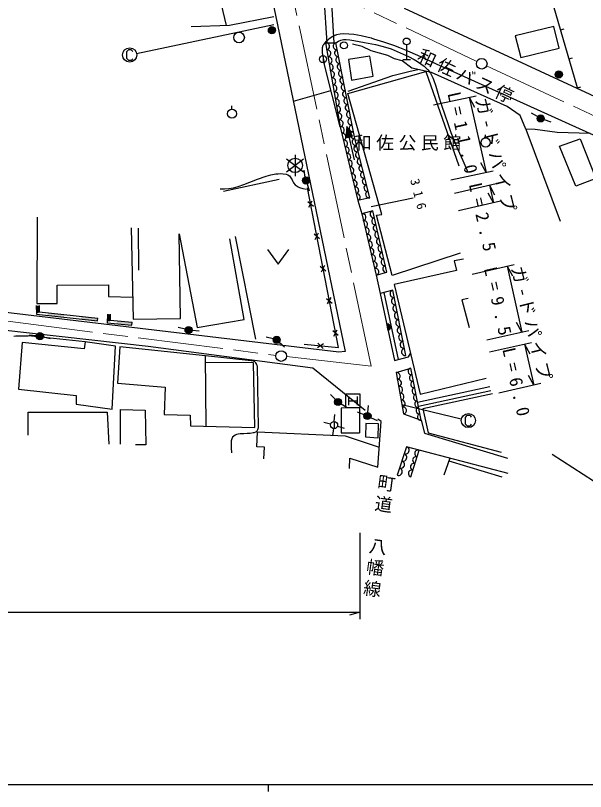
# Model space of a CAD drawing. Units: millimetres, scale not verified. Extents: x 40000 to 680000, y 20000 to 380000.
# Drawn here: x 232419 to 312686, y 204000 to 313287 of the extents above; entities that cross this region are included whole.
import ezdxf

# ---------------------------------------------------------------- set-up
doc = ezdxf.new("R2010")
doc.units = ezdxf.units.MM
doc.header["$LTSCALE"] = 1000
doc.linetypes.add('CHAIN', pattern=[18.5, 12, -1.5, 3.5, -1.5])
for name, color, linetype, lineweight in [('M-BGD', 7, 'Continuous', 25), ('M-BMK', 2, 'CHAIN', 13), ('M-BMK-SRVR', 3, 'Continuous', 25), ('M-STR-STRC', 7, 'Continuous', 25), ('M-TTL-BAND', 7, 'Continuous', 25)]:
    doc.layers.add(name, color=color, linetype=linetype, lineweight=lineweight)
doc.layers.add('M-STR-HTXT', color=7, linetype='Continuous')
doc.styles.add('@ＭＳ 明朝', font='')
doc.styles.add('ＭＳ ゴシック', font='')
doc.styles.get('@ＭＳ 明朝').set_extended_font_data('@MS Mincho')
doc.styles.get('ＭＳ ゴシック').set_extended_font_data('MS Gothic')

msp = doc.modelspace()

# ---------------------------------------------------------------- hatches: boundary and pattern name
at = {"layer": 'M-BGD'}
for points in [[(235333, 272431), (235358, 271406), (235758, 271416), (235733, 272440)], [(236901, 271041), (239260, 270788), (239303, 271185), (236944, 271439)], [(245362, 271232), (245324, 270212), (245723, 270197), (245762, 271217)], [(241619, 270534), (243978, 270281), (244020, 270678), (241662, 270932)], [(246664, 269877), (248820, 269677), (248857, 270076), (246701, 270276)]]:
    msp.add_hatch(color=256, dxfattribs=at).paths.add_polyline_path(points)

# ---------------------------------------------------------------- linework, layer by layer
for p, q in [((264733, 334094), (278857, 265971)), ((275365, 323784), (276254, 309438)), ((276365, 323814), (277255, 309454)), ((311539, 303125), (305646, 323530)), ((262149, 311879), (260760, 317662)), ((332606, 293265), (287197, 314260)), ((268802, 313114), (262562, 311894)), ((262562, 311894), (257155, 311700)), ((308241, 311720), (302763, 310405)), ((308976, 308712), (308241, 311720)), ((277486, 310518), (277097, 310339)), ((277549, 310538), (277486, 310518)), ((277613, 310557), (277549, 310538)), ((278118, 310656), (277613, 310557)), ((278612, 310691), (278118, 310656)), ((279378, 310672), (278612, 310691)), ((280067, 310602), (279378, 310672)), ((281089, 310424), (280067, 310602)), ((282100, 310187), (281089, 310424)), ((302763, 310405), (303590, 307383)), ((309182, 311287), (309662, 311426)), ((276069, 309544), (275797, 309216)), ((276064, 309435), (277550, 309459)), ((276064, 309435), (278131, 297603)), ((276381, 309825), (276069, 309544)), ((276565, 309976), (276381, 309825)), ((276732, 310102), (276565, 309976)), ((277097, 310339), (276732, 310102)), ((277550, 309459), (277883, 309669)), ((280185, 295967), (277550, 309459)), ((277883, 309669), (278249, 309829)), ((278249, 309829), (278596, 309887)), ((278596, 309887), (278971, 309888)), ((278971, 309888), (279516, 309845)), ((279516, 309845), (280075, 309771)), ((280075, 309771), (281580, 309503)), ((281580, 309503), (283133, 309182)), ((282529, 310075), (282100, 310187)), ((282886, 309978), (282529, 310075)), ((284301, 309554), (282886, 309978)), ((285697, 309072), (284301, 309554)), ((275613, 308752), (275582, 308437)), ((275582, 308437), (275605, 308020)), ((275703, 309044), (275613, 308752)), ((275747, 309132), (275703, 309044)), ((275797, 309216), (275747, 309132)), ((281254, 308942), (279866, 309261)), ((282527, 308328), (281254, 308942)), ((284847, 307669), (282527, 308328)), ((283133, 309182), (284204, 308914)), ((284204, 308914), (285299, 308578)), ((285299, 308578), (286147, 308242)), ((286537, 308750), (285697, 309072)), ((286147, 308242), (287016, 307858)), ((287252, 308459), (286537, 308750)), ((289489, 307469), (287252, 308459)), ((303590, 307383), (308976, 308712)), ((275605, 308020), (275674, 307571)), ((275674, 307571), (275776, 307046)), ((275722, 307636), (275722, 306636)), ((282309, 307569), (279329, 307074)), ((282787, 304739), (282309, 307569)), ((285780, 307191), (284847, 307669)), ((286871, 306918), (285780, 307191)), ((287016, 307858), (287772, 307502)), ((287772, 307502), (288548, 307106)), ((288548, 307106), (289031, 306824)), ((291702, 306419), (289489, 307469)), ((310361, 307206), (310841, 307345)), ((275776, 307046), (275890, 306516)), ((278131, 297603), (275890, 306516)), ((279329, 307074), (279747, 304169)), ((288236, 305895), (286871, 306918)), ((289031, 306824), (289520, 306502)), ((289520, 306502), (289987, 306142)), ((289987, 306142), (290411, 305735)), ((332116, 288187), (291702, 306419)), ((279195, 302289), (290195, 305388)), ((285575, 304849), (287986, 305463)), ((287986, 305463), (289062, 305701)), ((291002, 305246), (288236, 305895)), ((290195, 305388), (294866, 292112)), ((290411, 305735), (290464, 305676)), ((290464, 305676), (290533, 305595)), ((290533, 305595), (290844, 305162)), ((290844, 305162), (291104, 304694)), ((299758, 301303), (291002, 305246)), ((279275, 302642), (285575, 304849)), ((279747, 304169), (282787, 304739)), ((291104, 304694), (291194, 304506)), ((291194, 304506), (291288, 304287)), ((291288, 304287), (291616, 303339)), ((291616, 303339), (291886, 302374)), ((311539, 303125), (312020, 303264)), ((271549, 301221), (276847, 302708)), ((284026, 285259), (279195, 302289)), ((291303, 300720), (297279, 301976)), ((291886, 302374), (291937, 302191)), ((291937, 302191), (292001, 301961)), ((292001, 301961), (292407, 300653)), ((296300, 301770), (297042, 300401)), ((296300, 301770), (298710, 291161)), ((262904, 300102), (262904, 300544)), ((292407, 300653), (292871, 299310)), ((301652, 300478), (299758, 301303)), ((303495, 299227), (301652, 300478)), ((305941, 299049), (305079, 299554)), ((292871, 299310), (293286, 298080)), ((304294, 297288), (303495, 299227)), ((306846, 298634), (307792, 298309)), ((278131, 297603), (280604, 287234)), ((279084, 297641), (278946, 296073)), ((279124, 297466), (279021, 296151)), ((279883, 296284), (279084, 297641)), ((280143, 292946), (279084, 297641)), ((279164, 297290), (279095, 296229)), ((279782, 296322), (279124, 297466)), ((279681, 296361), (279164, 297290)), ((293286, 298080), (293742, 296810)), ((305604, 297252), (304294, 297288)), ((304294, 297288), (309122, 284301)), ((278946, 296073), (279883, 296284)), ((279021, 296151), (279782, 296322)), ((279095, 296229), (279681, 296361)), ((279203, 297115), (279170, 296308)), ((279170, 296308), (279580, 296400)), ((279580, 296400), (279203, 297115)), ((279243, 296939), (279244, 296386)), ((279479, 296439), (279243, 296939)), ((279244, 296386), (279479, 296439)), ((279296, 296705), (279319, 296464)), ((279378, 296477), (279296, 296705)), ((279319, 296464), (279378, 296477)), ((293742, 296810), (294202, 295643)), ((298615, 296044), (298615, 296486)), ((308697, 296797), (305604, 297252)), ((313351, 296687), (308697, 296797)), ((282317, 287633), (280185, 295967)), ((294202, 295643), (294708, 294439)), ((309006, 294905), (311931, 295940)), ((311931, 295940), (314134, 290344)), ((294708, 294439), (295392, 292869)), ((311337, 289260), (309006, 294905)), ((270598, 291283), (272998, 293083)), ((270598, 293083), (272998, 291283)), ((271798, 293683), (271798, 290683)), ((295392, 292869), (296112, 291240)), ((298710, 291161), (297968, 292530)), ((267703, 290642), (268392, 290838)), ((268392, 290838), (269100, 290974)), ((269100, 290974), (269384, 291003)), ((269384, 291003), (269717, 291016)), ((269717, 291016), (270131, 291006)), ((270131, 291006), (270551, 290932)), ((270551, 290932), (270785, 290838)), ((270785, 290838), (270983, 290700)), ((273230, 290540), (273046, 291523)), ((299689, 291366), (293712, 290110)), ((269528, 290209), (261702, 288483)), ((264553, 289506), (265401, 289837)), ((265401, 289837), (266520, 290246)), ((266520, 290246), (267703, 290642)), ((270983, 290700), (271186, 290449)), ((271186, 290449), (271360, 290128)), ((271360, 290128), (271467, 289921)), ((271467, 289921), (271588, 289722)), ((271588, 289722), (271808, 289462)), ((294244, 288271), (300125, 289621)), ((314134, 290344), (311337, 289260)), ((261258, 288858), (261853, 288869)), ((261853, 288869), (262467, 288916)), ((262467, 288916), (263115, 289036)), ((263115, 289036), (263753, 289218)), ((263753, 289218), (264553, 289506)), ((271808, 289462), (272071, 289249)), ((272071, 289249), (272233, 289150)), ((272233, 289150), (272422, 289060)), ((272422, 289060), (272892, 288917)), ((272892, 288917), (273381, 288833)), ((273381, 288833), (273400, 288830)), ((273470, 289571), (273765, 288616)), ((277886, 266531), (273533, 289015)), ((299150, 289397), (299895, 288029)), ((299150, 289397), (299725, 286894)), ((282317, 287633), (280604, 287234)), ((299725, 286894), (298980, 288262)), ((273582, 287077), (274363, 286413)), ((273734, 286291), (274211, 287198)), ((280604, 287234), (281174, 285340)), ((300700, 287117), (294819, 285768)), ((282732, 285783), (281174, 285340)), ((281174, 285340), (283193, 276697)), ((284731, 277121), (282732, 285783)), ((283269, 285147), (284026, 285259)), ((235463, 284866), (235414, 272740)), ((285483, 276656), (283269, 285147)), ((248714, 283399), (249007, 270540)), ((249683, 283345), (249761, 277399)), ((255657, 270638), (255461, 282519)), ((255461, 282519), (258004, 269366)), ((263349, 282157), (266192, 267702)), ((274461, 282536), (275242, 281872)), ((274613, 281750), (275090, 282657)), ((264616, 270464), (262599, 281833)), ((267903, 280316), (269403, 278276)), ((269403, 278276), (270903, 280316)), ((295038, 279795), (285483, 276656)), ((295487, 278983), (294205, 278755)), ((294205, 278755), (294503, 277368)), ((275341, 277995), (276121, 277331)), ((275493, 277209), (275969, 278116)), ((296741, 276871), (302627, 278214)), ((301652, 277991), (302388, 276618)), ((301652, 277991), (303724, 268669)), ((283193, 276697), (284731, 277121)), ((283193, 276697), (283787, 274137)), ((294503, 277368), (285730, 275392)), ((238299, 275332), (245535, 275380)), ((238299, 272740), (238299, 275332)), ((245535, 275380), (245535, 273718)), ((285578, 274604), (283787, 274137)), ((287400, 265409), (285578, 274604)), ((285730, 275392), (289392, 259947)), ((245535, 273718), (248937, 273612)), ((276220, 273453), (277000, 272790)), ((276372, 272668), (276848, 273575)), ((283787, 274137), (285801, 264681)), ((284309, 274273), (286322, 264822)), ((296173, 273436), (295295, 273261)), ((295295, 273261), (296283, 269332)), ((235333, 272431), (235363, 271206)), ((235414, 272740), (238299, 272740)), ((235733, 272440), (235754, 271567)), ((277941, 265858), (227555, 271867)), ((235363, 271206), (243978, 270281)), ((235754, 271567), (244020, 270678)), ((245362, 271232), (245316, 270002)), ((245762, 271217), (245730, 270366)), ((243978, 270281), (244020, 270678)), ((245316, 270002), (248820, 269677)), ((245730, 270366), (248857, 270076)), ((248820, 269677), (248857, 270076)), ((249007, 270540), (255657, 270638)), ((258004, 269366), (264616, 270464)), ((303724, 268669), (302989, 270042)), ((230619, 269018), (251098, 266708)), ((256300, 269107), (255325, 269331)), ((257286, 268953), (258282, 268868)), ((277099, 268912), (277879, 268249)), ((277251, 268127), (277727, 269034)), ((284690, 269898), (284816, 269884)), ((284898, 268920), (284690, 269898)), ((284948, 268972), (284757, 269872)), ((284816, 269884), (284926, 269846)), ((284820, 269865), (285003, 269004)), ((285058, 269036), (284883, 269858)), ((285007, 268984), (284898, 268920)), ((284926, 269846), (285044, 269769)), ((284954, 269811), (285104, 269107)), ((285092, 269064), (285007, 268984)), ((285150, 269178), (285025, 269765)), ((285044, 269769), (285124, 269684)), ((285169, 269182), (285092, 269064)), ((285104, 269680), (285188, 269289)), ((285124, 269684), (285188, 269575)), ((285207, 269293), (285169, 269182)), ((285188, 269575), (285221, 269418)), ((285221, 269418), (285207, 269293)), ((304699, 268892), (298813, 267549)), ((232164, 268134), (232441, 268157)), ((232441, 268157), (232478, 268158)), ((232478, 268158), (232516, 268159)), ((232516, 268159), (234192, 268167)), ((242236, 267310), (234192, 268167)), ((235350, 268169), (234355, 268269)), ((236337, 268019), (237317, 267818)), ((268708, 267734), (267736, 267968)), ((233377, 267229), (232838, 260643)), ((242072, 266326), (233377, 267229)), ((242236, 267310), (242072, 266326)), ((246499, 266709), (242236, 267310)), ((246007, 257856), (246499, 266709)), ((251098, 266708), (274288, 263689)), ((269570, 267286), (270321, 266626)), ((273056, 266985), (277886, 266531)), ((275787, 267050), (274931, 266488)), ((274990, 267125), (275727, 266413)), ((299157, 265901), (305066, 267241)), ((304091, 267020), (304835, 265651)), ((304091, 267020), (305414, 261237)), ((247120, 266644), (246793, 261527)), ((259181, 265348), (247120, 266644)), ((278857, 265971), (277941, 265858)), ((287763, 265213), (288032, 265684)), ((259286, 255449), (259181, 265348)), ((265590, 264667), (259181, 265348)), ((265771, 264661), (265590, 264667)), ((265939, 264629), (265771, 264661)), ((266125, 264525), (265946, 264626)), ((266269, 264374), (266125, 264525)), ((285801, 264681), (287763, 265213)), ((265919, 264369), (259191, 264424)), ((266138, 255243), (265919, 264369)), ((266382, 264159), (266269, 264374)), ((266457, 263935), (266382, 264159)), ((266457, 263935), (266586, 255207)), ((274288, 263689), (281637, 257721)), ((286006, 262996), (288067, 263636)), ((289560, 256280), (288067, 263636)), ((286006, 262996), (287072, 257168)), ((305414, 261237), (304670, 262605)), ((246793, 261527), (253515, 260926)), ((289392, 259947), (298681, 262194)), ((306389, 261458), (300480, 260118)), ((232838, 260643), (240980, 259769)), ((253515, 260926), (253351, 257101)), ((289040, 258832), (299208, 261057)), ((289153, 258258), (299337, 260486)), ((240980, 259769), (240980, 258567)), ((277480, 259209), (276765, 259908)), ((299592, 260022), (289792, 257902)), ((240980, 258567), (246007, 257856)), ((278260, 258592), (279106, 258058)), ((280869, 258026), (278290, 258009)), ((278290, 258009), (278290, 254527)), ((280869, 258026), (280869, 254527)), ((282033, 257378), (282135, 258373)), ((234206, 254198), (234206, 257443)), ((234206, 257443), (245305, 257443)), ((245305, 257443), (245561, 252918)), ((247184, 252918), (247184, 257784)), ((247184, 257784), (250684, 257699)), ((250684, 257699), (250770, 252832)), ((253351, 257101), (257012, 256992)), ((257012, 256992), (257067, 255516)), ((277315, 256099), (277380, 257097)), ((281519, 257068), (280591, 257443)), ((287072, 257168), (289560, 256280)), ((289792, 257902), (290524, 254524)), ((276800, 255730), (275834, 255990)), ((277282, 256100), (277282, 255100)), ((281758, 255847), (281704, 253939)), ((283523, 255786), (281758, 255847)), ((282432, 256663), (283332, 256227)), ((283423, 249676), (283935, 256112)), ((283935, 256112), (283447, 256428)), ((283467, 253800), (283523, 255786)), ((289560, 256280), (290032, 254473)), ((257067, 255516), (266138, 255243)), ((266380, 254721), (266202, 254598)), ((266511, 254945), (266387, 254728)), ((266400, 252521), (266510, 254655)), ((266510, 254655), (278831, 254075)), ((266586, 255207), (266511, 254945)), ((277209, 255105), (277062, 254116)), ((277763, 255463), (278725, 255190)), ((262863, 253671), (262796, 253396)), ((262998, 253882), (262863, 253671)), ((263176, 254058), (262998, 253882)), ((263347, 254187), (263176, 254058)), ((263526, 254279), (263347, 254187)), ((263784, 254336), (263526, 254279)), ((264041, 254352), (263784, 254336)), ((264550, 254381), (264041, 254352)), ((265036, 254408), (264550, 254381)), ((265464, 254436), (265036, 254408)), ((265883, 254500), (265464, 254436)), ((265938, 254512), (265883, 254500)), ((265981, 254523), (265938, 254512)), ((266202, 254598), (265981, 254523)), ((278290, 254527), (280869, 254527)), ((278831, 254075), (283647, 252487)), ((281704, 253939), (283467, 253800)), ((290032, 254473), (301689, 250937)), ((290524, 254524), (300828, 251809)), ((250770, 252832), (249318, 252832)), ((262796, 253396), (262789, 253101)), ((262789, 253101), (262789, 253088)), ((262789, 253088), (262789, 253063)), ((262789, 253063), (262811, 252378)), ((267503, 252503), (266400, 252521)), ((267367, 250835), (267503, 252503)), ((287486, 252550), (286188, 248536)), ((301798, 248774), (287486, 252550)), ((262811, 252378), (262844, 251682)), ((288092, 248308), (289277, 252077)), ((307972, 251523), (318055, 244989)), ((279449, 249473), (279523, 250964)), ((279523, 250964), (283423, 249676)), ((293568, 250945), (292734, 248573)), ((293431, 250554), (300908, 248316)), ((280960, 228257), (280960, 240431)), ((167922, 229257), (280960, 229257)), ((280960, 229257), (279460, 228837))]:
    msp.add_line(p, q, dxfattribs=at)
for centre, radius in [((268526, 311222), 500), ((268526, 311222), 440), ((268526, 311222), 380), ((268526, 311222), 320), ((268526, 311222), 260), ((263899, 310186), 750), ((268526, 311222), 200), ((268526, 311222), 140), ((268526, 311222), 80), ((268526, 311222), 20), ((278668, 309080), 500), ((275722, 307136), 500), ((308928, 304985), 500), ((308928, 304985), 440), ((308928, 304985), 380), ((308928, 304985), 320), ((308928, 304985), 260), ((308928, 304985), 200), ((308928, 304985), 140), ((308928, 304985), 80), ((308928, 304985), 20), ((262904, 299456), 646), ((306373, 298796), 500), ((306373, 298796), 440), ((306373, 298796), 380), ((306373, 298796), 320), ((306373, 298796), 260), ((306373, 298796), 200), ((306373, 298796), 140), ((306373, 298796), 80), ((306373, 298796), 20), ((298615, 295398), 646), ((271798, 292183), 1020), ((273322, 290049), 500), ((273322, 290049), 440), ((273322, 290049), 380), ((273322, 290049), 320), ((273322, 290049), 260), ((273322, 290049), 200), ((273322, 290049), 140), ((273322, 290049), 80), ((273322, 290049), 20), ((256787, 268996), 500), ((256787, 268996), 440), ((256787, 268996), 380), ((256787, 268996), 320), ((256787, 268996), 260), ((256787, 268996), 200), ((256787, 268996), 140), ((256787, 268996), 80), ((256787, 268996), 20), ((235848, 268120), 500), ((235848, 268120), 440), ((235848, 268120), 380), ((235848, 268120), 320), ((235848, 268120), 260), ((235848, 268120), 200), ((235848, 268120), 140), ((235848, 268120), 80), ((235848, 268120), 20), ((269194, 267616), 500), ((269194, 267616), 440), ((269194, 267616), 380), ((269194, 267616), 320), ((269194, 267616), 260), ((269194, 267616), 200), ((269194, 267616), 140), ((269194, 267616), 80), ((269194, 267616), 20), ((277837, 258859), 500), ((277837, 258859), 440), ((277837, 258859), 380), ((277837, 258859), 320), ((277837, 258859), 260), ((277837, 258859), 200), ((277837, 258859), 140), ((277837, 258859), 80), ((277837, 258859), 20), ((281982, 256881), 500), ((281982, 256881), 440), ((281982, 256881), 380), ((281982, 256881), 320), ((281982, 256881), 260), ((281982, 256881), 200), ((281982, 256881), 140), ((281982, 256881), 80), ((281982, 256881), 20), ((277282, 255600), 500)]:
    msp.add_circle(centre, radius, dxfattribs=at)
for centre, radius, start, end in [((276150, 308942), 500, 279.90942, 99.90945), ((277644, 308977), 491, 101.04904, 281.04904), ((276322, 307956), 500, 279.90942, 99.90945), ((277832, 308013), 491, 101.04904, 281.04904), ((276494, 306970), 500, 279.90942, 99.90945), ((278020, 307050), 491, 101.04904, 281.04904), ((276667, 305984), 500, 279.90942, 99.90945), ((278209, 306086), 491, 101.04904, 281.04904), ((276839, 304998), 500, 279.90942, 99.90945), ((278397, 305122), 491, 101.04904, 281.04904), ((277011, 304012), 500, 279.90942, 99.90945), ((278585, 304158), 491, 101.04904, 281.04904), ((277183, 303026), 500, 279.90942, 99.90945), ((278773, 303195), 491, 101.04904, 281.04904), ((277356, 302040), 500, 279.90942, 99.90945), ((278961, 302231), 491, 101.04904, 281.04904), ((279150, 301267), 491, 101.04904, 281.04904), ((277528, 301054), 500, 279.90942, 99.90945), ((277700, 300068), 500, 279.90942, 99.90945), ((279338, 300303), 491, 101.04904, 281.04904), ((277872, 299082), 500, 279.90942, 99.90945), ((279526, 299340), 491, 101.04904, 281.04904), ((278045, 298096), 500, 279.90942, 99.90945), ((279714, 298376), 491, 101.04904, 281.04904), ((278243, 297131), 484, 283.41766, 103.41766), ((279902, 297412), 491, 101.04904, 281.04904), ((278468, 296189), 484, 283.41766, 103.41766), ((280091, 296448), 491, 101.04904, 281.04904), ((278693, 295246), 484, 283.41766, 103.41766), ((280303, 295504), 478, 104.35281, 284.35281), ((278918, 294303), 484, 283.41766, 103.41766), ((280540, 294578), 478, 104.35281, 284.35281), ((280777, 293652), 478, 104.35281, 284.35281), ((279143, 293361), 484, 283.41766, 103.41766), ((279368, 292418), 484, 283.41766, 103.41766), ((281014, 292726), 478, 104.35281, 284.35281), ((279592, 291476), 484, 283.41766, 103.41766), ((281251, 291800), 478, 104.35281, 284.35281), ((279817, 290533), 484, 283.41766, 103.41766), ((281488, 290874), 478, 104.35281, 284.35281), ((280042, 289590), 484, 283.41766, 103.41766), ((281725, 289948), 478, 104.35281, 284.35281), ((280267, 288648), 484, 283.41766, 103.41766), ((281961, 289022), 478, 104.35281, 284.35281), ((282198, 288096), 478, 104.35281, 284.35281), ((280492, 287705), 484, 283.41766, 103.41766), ((281286, 284860), 493, 283.14594, 103.14594), ((282843, 285302), 494, 102.99463, 282.99461), ((281511, 283899), 493, 283.14594, 103.14594), ((283065, 284339), 494, 102.99463, 282.99461), ((281735, 282939), 493, 283.14594, 103.14594), ((283287, 283377), 494, 102.99463, 282.99461), ((281959, 281979), 493, 283.14594, 103.14594), ((283509, 282415), 494, 102.99463, 282.99461), ((282184, 281018), 493, 283.14594, 103.14594), ((283731, 281452), 494, 102.99463, 282.99461), ((283953, 280490), 494, 102.99463, 282.99461), ((282408, 280058), 493, 283.14594, 103.14594), ((284175, 279527), 494, 102.99463, 282.99461), ((282632, 279098), 493, 283.14594, 103.14594), ((284398, 278565), 494, 102.99463, 282.99461), ((282856, 278138), 493, 283.14594, 103.14594), ((283081, 277177), 493, 283.14594, 103.14594), ((284620, 277602), 494, 102.99463, 282.99461), ((285680, 274093), 521, 101.20343, 281.20343), ((285882, 273072), 521, 101.20343, 281.20343), ((286084, 272050), 521, 101.20343, 281.20343), ((286287, 271028), 521, 101.20343, 281.20343), ((286489, 270007), 521, 101.20343, 281.20343), ((286691, 268985), 521, 101.20343, 281.20343), ((286894, 267963), 521, 101.20343, 281.20343), ((287096, 266942), 521, 101.20343, 281.20343), ((287298, 265920), 521, 101.20343, 281.20343), ((288161, 263176), 469, 101.46954, 281.46953), ((286095, 262511), 494, 280.36633, 100.36633), ((288347, 262257), 469, 101.46954, 281.46953), ((286273, 261539), 494, 280.36633, 100.36633), ((288534, 261337), 469, 101.46954, 281.46953), ((286450, 260568), 494, 280.36633, 100.36633), ((288720, 260418), 469, 101.46954, 281.46953), ((286628, 259597), 494, 280.36633, 100.36633), ((286806, 258625), 494, 280.36633, 100.36633), ((288907, 259498), 469, 101.46954, 281.46953), ((289093, 258579), 469, 101.46954, 281.46953), ((286983, 257654), 494, 280.36633, 100.36633), ((289280, 257659), 469, 101.46954, 281.46953), ((289467, 256740), 469, 101.46954, 281.46953), ((287323, 252048), 527, 252.07664, 72.07665), ((286999, 251045), 527, 252.07664, 72.07665), ((289129, 251606), 494, 72.54752, 252.54753), ((286674, 250041), 527, 252.07664, 72.07665), ((288833, 250664), 494, 72.54752, 252.54753), ((286350, 249038), 527, 252.07664, 72.07665), ((288240, 248780), 494, 72.54752, 252.54753), ((288537, 249722), 494, 72.54752, 252.54753)]:
    msp.add_arc(centre, radius, start, end, dxfattribs=at)
at = {"layer": 'M-BMK'}
for p, q in [((282526, 263889), (270732, 319478)), ((270732, 319478), (297398, 306816)), ((298756, 306179), (344079, 285182)), ((231350, 270220), (269080, 265427)), ((270569, 265248), (282526, 263889))]:
    msp.add_line(p, q, dxfattribs=at)
at = {"layer": 'M-BMK-SRVR'}
for centre in [(298075, 306494), (269824, 265332)]:
    msp.add_circle(centre, 750, dxfattribs=at)
at = {"layer": 'M-STR-STRC'}
for p, q in [((249468, 307935), (268800, 312006)), ((248175, 308330), (248055, 308170)), ((248335, 308450), (248175, 308330)), ((248695, 308450), (248335, 308450)), ((248855, 308330), (248695, 308450)), ((248935, 308210), (248855, 308330)), ((287496, 309152), (287496, 307112)), ((248055, 308170), (248055, 307290)), ((248055, 307290), (248175, 307130)), ((248175, 307130), (248335, 307010)), ((248855, 307090), (248935, 307210)), ((286956, 307112), (288036, 307112)), ((248335, 307010), (248695, 307010)), ((248695, 307010), (248855, 307090)), ((282483, 286376), (288408, 287633)), ((278928, 258014), (278928, 260014)), ((278928, 260014), (280928, 260014)), ((279328, 259614), (279328, 258414)), ((279328, 259014), (280528, 259014)), ((280528, 259614), (280528, 258414)), ((280928, 260014), (280928, 258014)), ((280928, 258014), (278928, 258014)), ((295181, 256457), (286836, 258460)), ((295875, 256840), (295755, 256680)), ((296035, 256960), (295875, 256840)), ((296395, 256960), (296035, 256960)), ((296555, 256840), (296395, 256960)), ((296635, 256720), (296555, 256840)), ((295755, 256680), (295755, 255800)), ((295755, 255800), (295875, 255640)), ((295875, 255640), (296035, 255520)), ((296035, 255520), (296395, 255520)), ((296395, 255520), (296555, 255600)), ((296555, 255600), (296635, 255720))]:
    msp.add_line(p, q, dxfattribs=at)
for centre, radius in [((287496, 309632), 480), ((248495, 307730), 1000), ((296195, 256240), 1000)]:
    msp.add_circle(centre, radius, dxfattribs=at)
at = {"layer": 'M-TTL-BAND'}
for p, q in [((40000, 205000), (579000, 205000)), ((268000, 205000), (268000, 204000))]:
    msp.add_line(p, q, dxfattribs=at)

# ---------------------------------------------------------------- texts
at = {"layer": 'M-BGD', "insert": (280063, 294243), "char_height": 1833, "attachment_point": 7, "style": 'ＭＳ ゴシック'}
msp.add_mtext('\\T1.26;和佐公民館\\~', dxfattribs=at)
at = {"layer": 'M-BGD', "insert": (283656, 248841), "char_height": 1833, "attachment_point": 7, "rotation": 262.4, "style": '@ＭＳ 明朝'}
msp.add_mtext('\\T1.2;町道\u3000八幡線', dxfattribs=at)
at = {"layer": 'M-STR-HTXT', "attachment_point": 7, "style": 'ＭＳ ゴシック'}
for s, insert, char_height, rotation in [('\\T1.2;和佐バス停', (288773, 306800), 1833, 335.1), ('\\T1.68;L=11.0', (293210, 302310), 1833, 282.4), ('\\T1.24;ガ-ドパイプ', (297055, 301433), 1833, 284), ('\\T1.94;316', (287959, 290106), 1320, 284.2), ('\\T1.72;L=2.5', (296217, 289518), 1833, 282.5), ('\\T1.72;L=9.5', (298355, 277662), 1833, 282.7), ('\\T1.24;ガ-ドパイプ', (302092, 277716), 1833, 284), ('\\T1.72;L=6.0', (300938, 266287), 1833, 282.7)]:
    msp.add_mtext(s, dxfattribs=dict(at, insert=insert, char_height=char_height, rotation=rotation))

doc.saveas('drawing.dxf')
